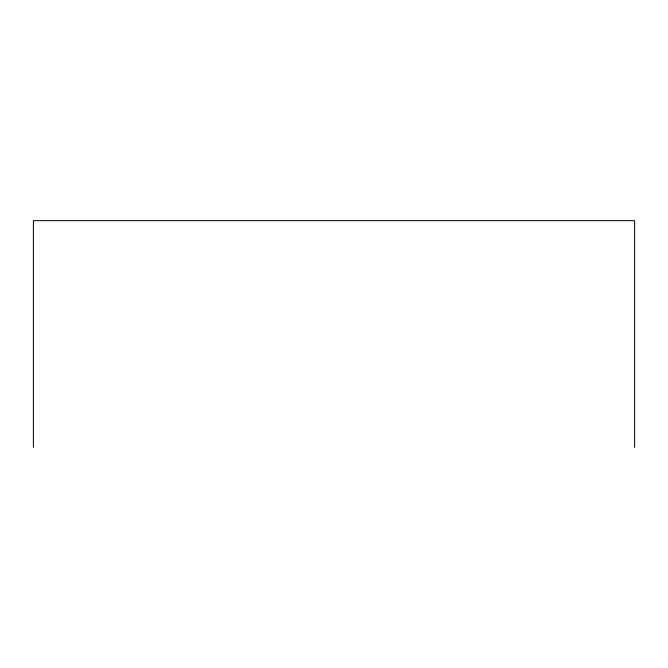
<?xml version="1.0" encoding="UTF-8"?>
<svg xmlns="http://www.w3.org/2000/svg" width="668" height="668" viewBox="0 0 668 668"><rect width="100%" height="100%" fill="white"/><g stroke="black" fill="none" stroke-linecap="round" stroke-linejoin="round"><path stroke-width="1" d="M634.6 447.351L634.6 220.649L33.4 220.649L33.4 447.351"/></g></svg>
